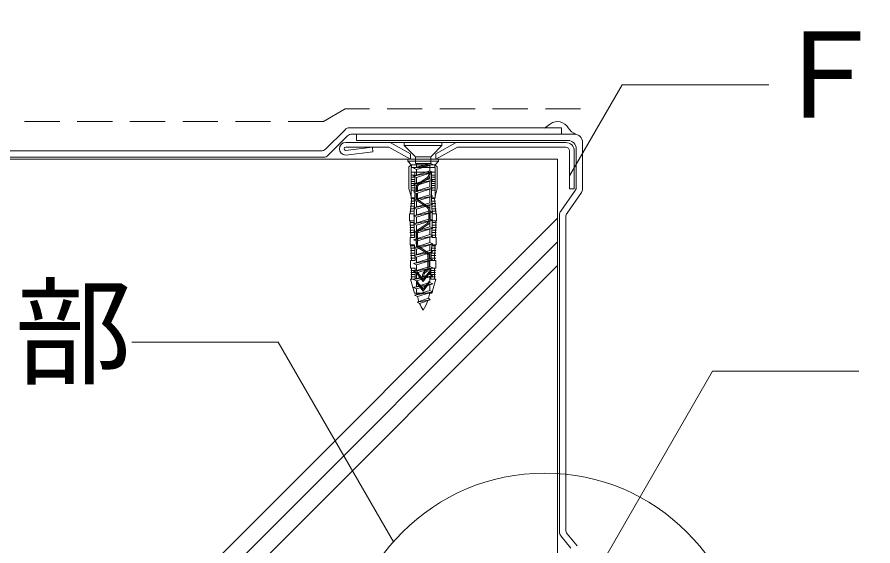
# Model space of a CAD drawing. Units: millimetres, scale not verified. Extents: x -945 to 945, y -660 to 644.
# Drawn here: x -71.6 to 132.9, y 260.2 to 386.5 of the extents above; entities that cross this region are included whole.
import ezdxf
from ezdxf.enums import TextEntityAlignment as Align

# ---------------------------------------------------------------- set-up
doc = ezdxf.new("R2010")
doc.units = ezdxf.units.MM
doc.header["$LTSCALE"] = 7
doc.linetypes.add('DASHED1', pattern=[1.8, 1.2, -0.6])
for name, color, linetype, lineweight in [('1-1_記号', 1, 'Continuous', 18), ('1-2_ハッチング', 4, 'Continuous', 9), ('1-4_リベットルーフ', 5, 'Continuous', 9), ('1-5_ＦＬ鋼板・ディスク', 7, 'Continuous', 9), ('1-6_アンカー類', 4, 'Continuous', 9), ('1-A_元図・躯体', 7, 'Continuous', 9), ('1-B_その他', 30, 'DASHED1', 18), ('1-C_アンカー類2', 7, 'Continuous', 9), ('E-0', 7, 'Continuous', 9)]:
    doc.layers.add(name, color=color, linetype=linetype, lineweight=lineweight)
doc.styles.add('ＭＳ ゴシック', font='')
doc.styles.get('ＭＳ ゴシック').set_extended_font_data('MS Gothic')

msp = doc.modelspace()

# ---------------------------------------------------------------- linework, layer by layer
at = {"layer": '1-1_記号'}
for p, q in [((-9.168, 308.87), (-44.168, 308.87)), ((18.344, 261.218), (-9.168, 308.87))]:
    msp.add_line(p, q, dxfattribs=at)
msp.add_circle((54.492, 229.593), 48.029, dxfattribs=at)
at = {"layer": '1-2_ハッチング'}
msp.add_line((55.838, 361.032), (54.411, 360.002), dxfattribs=at)
for centre, radius, start, end in [((57.505, 358.547), 2.993, 29.946, 123.86), ((63.652, 362.426), 4.279, 213.862, 246.474)]:
    msp.add_arc(centre, radius, start, end, dxfattribs=at)
at = {"layer": '1-4_リベットルーフ'}
for p, q in [((58.532, 360.063), (7.833, 360.063)), ((58.532, 358.563), (58.532, 360.063)), ((6.775, 359.627), (2.115, 354.999)), ((7.394, 358.127), (2.733, 353.499)), ((61.532, 358.563), (8.451, 358.563)), ((9.532, 357.063), (9.532, 358.563)), ((60.032, 357.063), (9.532, 357.063)), ((63.532, 356.563), (63.532, 345.453)), ((1.058, 354.563), (-312.308, 354.563)), ((62.032, 355.063), (62.032, 345.93)), ((1.676, 353.063), (-314.346, 353.063)), ((61.756, 345.063), (58.308, 340.196)), ((63.256, 344.586), (59.808, 339.719)), ((58.032, 339.329), (58.032, 263.573)), ((59.532, 338.852), (59.532, 264.1)), ((60.702, 259.721), (58.363, 262.633)), ((62.202, 260.249), (59.863, 263.161))]:
    msp.add_line(p, q, dxfattribs=at)
for centre, radius, start, end in [((7.833, 358.563), 1.5, 90, 134.804), ((8.451, 357.063), 1.5, 90, 134.804), ((61.532, 356.563), 2, 0, 90), ((60.032, 355.063), 2, 0, 90), ((1.058, 356.063), 1.5, 270, 314.804), ((1.676, 354.563), 1.5, 270, 314.804), ((60.532, 345.93), 1.5, 324.685, 0), ((62.032, 345.453), 1.5, 324.685, 0), ((59.532, 339.329), 1.5, 144.685, 180), ((61.032, 338.852), 1.5, 144.685, 180), ((61.032, 264.1), 1.5, 180, 218.768), ((59.532, 263.573), 1.5, 180, 218.768)]:
    msp.add_arc(centre, radius, start, end, dxfattribs=at)
at = {"layer": '1-5_ＦＬ鋼板・ディスク'}
for p, q in [((59.532, 356.563), (6.932, 356.563)), ((22.432, 353.833), (17.531, 356.563)), ((28.432, 353.833), (33.334, 356.563)), ((6.886, 354.666), (13.298, 355.455)), ((17.236, 355.463), (6.932, 355.463)), ((6.932, 353.563), (13.432, 354.363)), ((13.298, 355.455), (13.432, 354.363)), ((22.432, 352.563), (17.236, 355.463)), ((22.432, 353.833), (22.432, 352.563)), ((28.432, 352.563), (33.629, 355.463)), ((28.432, 353.833), (28.432, 352.563)), ((59.532, 355.463), (33.629, 355.463)), ((60.432, 354.563), (60.432, 345.463)), ((61.532, 354.563), (61.532, 345.463)), ((61.532, 345.463), (60.432, 345.463))]:
    msp.add_line(p, q, dxfattribs=at)
for centre, radius, start, end in [((6.932, 355.063), 1.5, 90, 270), ((59.532, 354.563), 2, 0, 90), ((6.932, 355.063), 0.4, 90, 263.406), ((59.532, 354.563), 0.9, 0, 90)]:
    msp.add_arc(centre, radius, start, end, dxfattribs=at)
at = {"layer": '1-6_アンカー類'}
for p, q in [((20.932, 356.563), (20.932, 355.823)), ((29.932, 356.563), (20.932, 356.563)), ((23.3, 353.456), (20.932, 355.823)), ((27.566, 353.456), (29.932, 355.823)), ((27.272, 353.163), (23.592, 353.163)), ((23.592, 352.749), (23.592, 351.563)), ((27.272, 352.749), (27.272, 351.563)), ((26.681, 351.563), (23.108, 350.451)), ((27.03, 349.772), (23.108, 348.551)), ((27.272, 351.563), (23.592, 351.563)), ((23.834, 351.563), (23.834, 350.677)), ((23.834, 350.123), (23.834, 348.777)), ((27.03, 351.116), (27.03, 349.772)), ((27.762, 349.443), (27.03, 349.772)), ((27.762, 351.343), (27.272, 351.563)), ((27.762, 349.443), (23.108, 348.551)), ((27.034, 347.873), (23.112, 346.653)), ((23.834, 348.223), (23.834, 346.878)), ((27.03, 349.216), (27.03, 347.873)), ((27.765, 347.545), (27.034, 347.873)), ((27.03, 345.972), (23.108, 344.751)), ((27.762, 345.643), (23.108, 344.751)), ((27.765, 347.545), (23.112, 346.653)), ((23.834, 346.325), (23.834, 344.978)), ((27.03, 347.316), (27.03, 345.972)), ((27.762, 345.643), (27.03, 345.972)), ((27.03, 344.069), (23.108, 342.849)), ((27.762, 343.74), (23.108, 342.849)), ((23.834, 344.423), (23.834, 343.075)), ((27.03, 345.416), (27.03, 344.069)), ((27.762, 343.74), (27.03, 344.069)), ((27.03, 343.513), (27.03, 342.17)), ((27.034, 342.17), (23.112, 340.95)), ((27.765, 341.842), (23.112, 340.95)), ((23.834, 342.52), (23.834, 341.175)), ((27.03, 341.613), (27.03, 340.269)), ((27.765, 341.842), (27.034, 342.17)), ((27.03, 340.269), (23.108, 339.049)), ((27.762, 339.941), (23.108, 339.049)), ((23.834, 340.621), (23.834, 339.275)), ((27.762, 339.941), (27.03, 340.269)), ((27.03, 339.713), (27.03, 338.366)), ((27.03, 338.366), (23.108, 337.146)), ((27.762, 338.037), (23.108, 337.146)), ((23.834, 338.72), (23.834, 337.372)), ((27.762, 338.037), (27.03, 338.366)), ((27.03, 337.81), (27.03, 336.463)), ((27.03, 336.463), (23.108, 335.243)), ((27.762, 336.135), (23.108, 335.243)), ((23.834, 336.817), (23.834, 335.469)), ((27.762, 336.135), (27.03, 336.463)), ((27.03, 335.907), (27.03, 334.563)), ((27.03, 334.563), (23.108, 333.343)), ((27.762, 334.235), (23.108, 333.343)), ((23.834, 334.914), (23.834, 333.569)), ((27.762, 334.235), (27.03, 334.563)), ((27.03, 334.007), (27.03, 332.663)), ((27.03, 332.663), (23.108, 331.443)), ((27.762, 332.335), (23.108, 331.443)), ((23.834, 333.014), (23.834, 331.669)), ((27.762, 332.335), (27.03, 332.663)), ((27.03, 332.107), (27.03, 330.763)), ((27.034, 330.765), (23.112, 329.544)), ((27.765, 330.436), (23.112, 329.544)), ((23.834, 331.114), (23.834, 329.769)), ((23.834, 329.217), (23.834, 327.869)), ((27.03, 330.207), (27.03, 328.863)), ((27.765, 330.436), (27.034, 330.765)), ((27.03, 328.863), (23.108, 327.643)), ((27.762, 328.535), (23.108, 327.643)), ((23.834, 327.314), (23.834, 325.969)), ((27.762, 328.535), (27.03, 328.863)), ((27.03, 328.308), (27.03, 326.963)), ((27.03, 326.963), (23.108, 325.743)), ((27.762, 326.635), (23.108, 325.743)), ((23.834, 325.414), (23.834, 324.069)), ((27.762, 326.635), (27.03, 326.963)), ((27.03, 326.408), (27.03, 325.064)), ((27.03, 325.064), (23.108, 323.843)), ((27.762, 324.735), (23.108, 323.843)), ((27.03, 323.164), (23.108, 321.943)), ((23.834, 323.514), (23.834, 322.169)), ((27.762, 324.735), (27.03, 325.064)), ((27.03, 324.508), (27.03, 323.164)), ((27.762, 322.835), (27.03, 323.164)), ((27.762, 322.835), (23.108, 321.943)), ((27.016, 321.264), (23.346, 320.091)), ((27.747, 320.935), (27.016, 321.264)), ((27.03, 322.608), (27.03, 321.636)), ((27.078, 319.03), (24.037, 318.447))]:
    msp.add_line(p, q, dxfattribs=at)
for points in [[(29.932, 356.563), (29.932, 355.823), (20.932, 355.823)], [(23.108, 348.551), (23.834, 348.223), (27.762, 349.443)], [(23.108, 344.751), (23.834, 344.423), (27.762, 345.643)], [(23.112, 346.653), (23.838, 346.324), (27.765, 347.545)], [(23.108, 342.849), (23.834, 342.52), (27.762, 343.74)], [(23.112, 340.95), (23.838, 340.621), (27.765, 341.842)], [(23.108, 339.049), (23.834, 338.72), (27.762, 339.941)], [(23.108, 337.146), (23.834, 336.817), (27.762, 338.037)], [(23.108, 335.243), (23.834, 334.914), (27.762, 336.135)], [(23.108, 333.343), (23.834, 333.014), (27.762, 334.235)], [(23.108, 331.443), (23.834, 331.114), (27.762, 332.335)], [(23.112, 329.544), (23.838, 329.215), (27.765, 330.436)], [(23.108, 327.643), (23.834, 327.314), (27.762, 328.535)], [(23.108, 325.743), (23.834, 325.414), (27.762, 326.635)], [(23.108, 323.843), (23.834, 323.514), (27.762, 324.735)], [(23.108, 321.943), (23.835, 321.614), (27.762, 322.835)], [(26.708, 319.359), (24.037, 318.447), (24.602, 318.084)], [(24.602, 318.084), (27.078, 319.03), (26.708, 319.359)]]:
    msp.add_lwpolyline(points, dxfattribs=at)
for points in [[(27.762, 351.343), (23.108, 350.451), (23.834, 350.123)], [(24.068, 319.765), (27.747, 320.935), (23.346, 320.091)]]:
    msp.add_lwpolyline(points, close=True, dxfattribs=at)
for centre, radius, start, end in [((22.592, 352.749), 1, 0, 45), ((28.272, 352.749), 1, 135, 180), ((33.216, 321.803), 9.383, 181.153, 189.302), ((17.649, 321.803), 9.383, 356.704, 358.981), ((33.216, 321.803), 9.383, 192.558, 200.133), ((17.649, 321.803), 9.383, 344.901, 353.165), ((33.216, 321.803), 9.383, 203.352, 213.951), ((17.649, 321.803), 9.383, 326.049, 341.511)]:
    msp.add_arc(centre, radius, start, end, dxfattribs=at)
at = {"layer": '1-A_元図・躯体'}
for p, q in [((57.532, 352.563), (-370.468, 352.563)), ((57.532, 352.563), (57.532, 203.563)), ((-71.468, 209.519), (57.532, 338.519)), ((-71.468, 203.863), (57.532, 332.863)), ((-71.468, 198.206), (57.532, 327.206))]:
    msp.add_line(p, q, dxfattribs=at)
at = {"layer": '1-B_その他'}
for p, q in [((6.791, 364.563), (1.595, 361.563)), ((63.032, 364.563), (6.791, 364.563)), ((1.595, 361.563), (-314.53, 361.563))]:
    msp.add_line(p, q, dxfattribs=at)
at = {"layer": '1-C_アンカー類2'}
for p, q in [((21.758, 352.113), (21.758, 352.563)), ((29.108, 352.563), (21.758, 352.563)), ((29.108, 352.113), (21.758, 352.113)), ((22.542, 351.263), (21.758, 352.113)), ((28.322, 351.263), (29.108, 352.113)), ((29.108, 352.113), (29.108, 352.563)), ((22.642, 351.263), (22.042, 350.763)), ((22.042, 345.563), (22.042, 350.763)), ((28.322, 351.263), (22.542, 351.263)), ((28.322, 350.563), (22.542, 350.563)), ((22.542, 343.363), (22.542, 350.563)), ((22.642, 350.563), (22.642, 351.263)), ((25.182, 350.563), (25.182, 351.263)), ((25.182, 350.563), (25.432, 350.763)), ((25.682, 350.563), (25.432, 350.763)), ((25.682, 350.563), (25.682, 351.263)), ((28.822, 350.763), (28.222, 351.263)), ((28.222, 350.563), (28.222, 351.263)), ((28.322, 343.363), (28.322, 350.563)), ((28.822, 345.563), (28.822, 350.763)), ((28.322, 349.463), (22.542, 349.463)), ((23.432, 348.763), (22.542, 348.763)), ((23.46, 348.263), (22.542, 348.263)), ((23.432, 347.763), (22.542, 347.763)), ((23.432, 343.363), (23.432, 349.463)), ((24.377, 346.86), (26.325, 348.118)), ((24.54, 346.608), (26.488, 347.866)), ((26.782, 348.958), (26.782, 349.463)), ((27.082, 348.958), (27.082, 349.463)), ((27.432, 343.363), (27.432, 349.463)), ((28.322, 348.763), (27.432, 348.763)), ((28.322, 348.263), (27.432, 348.263)), ((28.322, 347.763), (27.432, 347.763)), ((22.542, 343.663), (22.042, 345.563)), ((23.432, 347.263), (22.542, 347.263)), ((23.432, 346.763), (22.542, 346.763)), ((23.432, 346.263), (22.542, 346.263)), ((23.432, 345.763), (22.542, 345.763)), ((23.782, 344.863), (23.782, 345.768)), ((24.082, 344.863), (24.082, 345.768)), ((28.322, 347.263), (27.432, 347.263)), ((28.322, 346.763), (27.432, 346.763)), ((28.322, 346.263), (27.432, 346.263)), ((28.322, 345.763), (27.432, 345.763)), ((28.822, 345.563), (28.322, 343.663)), ((23.432, 345.163), (22.542, 345.163)), ((24.082, 344.863), (23.782, 344.863)), ((23.782, 343.458), (23.782, 344.363)), ((24.082, 344.363), (23.782, 344.363)), ((24.082, 343.458), (24.082, 344.363)), ((28.322, 345.163), (27.432, 345.163)), ((22.369, 339.563), (22.704, 343.363)), ((23.38, 341.963), (22.428, 341.963)), ((23.403, 342.563), (22.48, 342.563)), ((23.425, 343.163), (22.533, 343.163)), ((23.432, 343.363), (22.542, 343.363)), ((23.292, 339.563), (23.432, 343.363)), ((24.377, 342.366), (26.325, 341.108)), ((24.54, 342.618), (26.488, 341.36)), ((28.322, 343.363), (27.432, 343.363)), ((27.574, 339.56), (27.432, 343.363)), ((28.332, 343.163), (27.434, 343.163)), ((28.384, 342.563), (27.462, 342.563)), ((28.438, 341.963), (27.484, 341.963)), ((28.496, 339.563), (28.161, 343.363)), ((22.208, 337.863), (22.208, 339.563)), ((23.292, 339.563), (22.208, 339.563)), ((23.314, 340.163), (22.269, 340.163)), ((23.336, 340.763), (22.322, 340.763)), ((23.358, 341.363), (22.375, 341.363)), ((23.282, 337.863), (23.292, 339.572)), ((26.782, 337.958), (26.782, 340.268)), ((27.082, 337.958), (27.082, 340.268)), ((28.49, 341.363), (27.507, 341.363)), ((28.543, 340.763), (27.529, 340.763)), ((28.596, 340.163), (27.551, 340.163)), ((28.658, 339.563), (27.574, 339.563)), ((27.582, 337.863), (27.574, 339.56)), ((28.658, 337.863), (28.658, 339.563)), ((23.282, 337.863), (22.208, 337.863)), ((23.292, 337.463), (22.226, 337.463)), ((22.469, 333.863), (22.369, 337.863)), ((23.382, 333.863), (23.282, 337.863)), ((27.482, 333.863), (27.582, 337.863)), ((28.639, 337.463), (27.572, 337.463)), ((28.658, 337.863), (27.582, 337.863)), ((28.396, 333.863), (28.496, 337.863)), ((23.308, 336.863), (22.241, 336.863)), ((23.322, 336.263), (22.256, 336.263)), ((23.338, 335.663), (22.271, 335.663)), ((24.377, 335.86), (26.325, 337.118)), ((24.54, 335.608), (26.488, 336.866)), ((28.594, 335.663), (27.528, 335.663)), ((28.609, 336.263), (27.542, 336.263)), ((28.624, 336.863), (27.558, 336.863)), ((23.352, 335.063), (22.286, 335.063)), ((23.368, 334.463), (22.301, 334.463)), ((23.382, 333.863), (22.308, 333.863)), ((23.782, 332.458), (23.782, 334.768)), ((24.082, 332.458), (24.082, 334.768)), ((28.558, 333.863), (27.482, 333.863)), ((28.564, 334.463), (27.498, 334.463)), ((28.579, 335.063), (27.528, 335.063)), ((28.519, 332.163), (28.558, 333.863)), ((23.396, 331.863), (22.368, 331.863)), ((23.419, 331.363), (22.378, 331.363)), ((22.682, 328.363), (22.508, 332.163)), ((23.558, 328.363), (23.382, 332.163)), ((24.377, 331.366), (26.125, 330.237)), ((24.54, 331.618), (26.288, 330.489)), ((27.308, 328.363), (27.482, 332.163)), ((28.486, 331.363), (27.446, 331.363)), ((28.497, 331.863), (27.46, 331.863)), ((28.519, 332.163), (27.482, 332.163)), ((28.182, 328.363), (28.269, 332.163)), ((23.466, 330.763), (22.388, 330.763)), ((23.488, 330.163), (22.399, 330.163)), ((23.512, 329.563), (22.41, 329.563)), ((26.582, 326.829), (26.582, 329.397)), ((26.882, 326.829), (26.882, 329.397)), ((28.445, 329.563), (27.354, 329.563)), ((28.458, 330.163), (27.376, 330.163)), ((28.472, 330.763), (27.4, 330.763)), ((23.534, 328.963), (22.421, 328.963)), ((22.432, 326.563), (22.432, 328.363)), ((23.558, 328.363), (22.432, 328.363)), ((28.432, 328.363), (27.308, 328.363)), ((28.431, 328.963), (27.33, 328.963)), ((28.432, 326.563), (28.432, 328.363)), ((23.558, 326.563), (22.432, 326.563)), ((23.558, 326.013), (22.508, 326.013)), ((23.558, 325.513), (22.508, 325.513)), ((22.682, 323.963), (22.682, 326.563)), ((23.558, 323.963), (23.558, 326.563)), ((23.932, 325.666), (23.932, 325.483)), ((25.432, 323.863), (24.022, 325.697)), ((25.432, 323.363), (24.036, 325.178)), ((25.432, 323.863), (26.843, 325.697)), ((25.432, 323.363), (26.829, 325.178)), ((25.877, 325.829), (26.125, 325.989)), ((26.04, 325.577), (26.288, 325.737)), ((26.932, 325.666), (26.932, 325.483)), ((27.308, 323.963), (27.308, 326.563)), ((28.432, 326.563), (27.308, 326.563)), ((28.358, 326.013), (27.308, 326.013)), ((28.358, 325.513), (27.308, 325.513)), ((28.182, 323.963), (28.182, 326.563)), ((23.332, 320.563), (22.432, 323.963)), ((23.558, 323.963), (22.432, 323.963)), ((23.558, 325.013), (22.508, 325.013)), ((23.558, 324.513), (22.508, 324.513)), ((23.932, 323.366), (23.932, 323.183)), ((25.432, 321.563), (24.022, 323.397)), ((25.282, 324.563), (25.282, 324.737)), ((25.582, 324.563), (25.282, 324.563)), ((25.432, 321.563), (26.843, 323.397)), ((25.582, 324.563), (25.582, 324.737)), ((26.932, 323.366), (26.932, 323.183)), ((28.358, 325.013), (27.308, 325.013)), ((28.358, 324.513), (27.308, 324.513)), ((28.432, 323.963), (27.308, 323.963)), ((27.532, 320.563), (28.432, 323.963)), ((25.432, 321.063), (24.036, 322.878)), ((25.432, 321.063), (26.829, 322.878)), ((27.532, 320.563), (23.332, 320.563))]:
    msp.add_line(p, q, dxfattribs=at)
for points in [[(25.682, 351.263), (25.432, 350.763), (25.182, 351.263)], [(23.382, 332.163), (22.346, 332.163), (22.308, 333.863)]]:
    msp.add_lwpolyline(points, dxfattribs=at)
for centre, radius, start, end in [((25.782, 348.958), 1, 302.858, 0), ((25.782, 348.958), 1.3, 302.858, 0), ((25.082, 345.768), 1.3, 122.858, 180), ((25.082, 345.768), 1, 122.858, 180), ((25.082, 343.458), 1.3, 180, 237.142), ((25.082, 343.458), 1, 180, 237.142), ((25.782, 340.268), 1, 0, 57.142), ((25.782, 340.268), 1.3, 0, 57.142), ((25.782, 337.958), 1, 302.858, 0), ((25.782, 337.958), 1.3, 302.858, 0), ((25.082, 334.768), 1.3, 122.858, 180), ((25.082, 334.768), 1, 122.858, 180), ((25.082, 332.458), 1.3, 180, 237.142), ((25.082, 332.458), 1, 180, 237.142), ((25.582, 329.397), 1, 0, 57.142), ((25.582, 329.397), 1.3, 0, 57.142), ((23.982, 325.666), 0.05, 37.569, 180), ((24.432, 325.483), 0.5, 180, 217.569), ((26.582, 324.737), 1.3, 122.858, 180), ((26.582, 324.737), 1, 122.858, 180), ((25.582, 326.829), 1, 302.858, 0), ((25.582, 326.829), 1.3, 302.858, 0), ((26.432, 325.483), 0.5, 322.431, 0), ((26.882, 325.666), 0.05, 0, 142.431), ((23.982, 323.366), 0.05, 37.569, 180), ((24.432, 323.183), 0.5, 180, 217.569), ((26.432, 323.183), 0.5, 322.431, 0), ((26.882, 323.366), 0.05, 0, 142.431)]:
    msp.add_arc(centre, radius, start, end, dxfattribs=at)
at = {"layer": 'E-0'}
for p, q in [((73.014, 370.369), (60.432, 348.576)), ((73.014, 370.369), (108.014, 370.369)), ((94.572, 301.95), (59.432, 241.087)), ((94.572, 301.95), (129.572, 301.95))]:
    msp.add_line(p, q, dxfattribs=at)

# ---------------------------------------------------------------- texts
at = {"layer": '1-1_記号', "style": 'ＭＳ ゴシック'}
msp.add_text('Ａ部', height=20.53, dxfattribs=at).set_placement((-100.168, 294.87), align=Align.BOTTOM_LEFT)
at = {"layer": 'E-0', "style": 'ＭＳ ゴシック'}
msp.add_text('ＦＬ鋼板（ＦＬＡ－１３Ｎ）', height=20.53, dxfattribs=at).set_placement((108.014, 356.369), align=Align.BOTTOM_LEFT)

doc.saveas('drawing.dxf')
